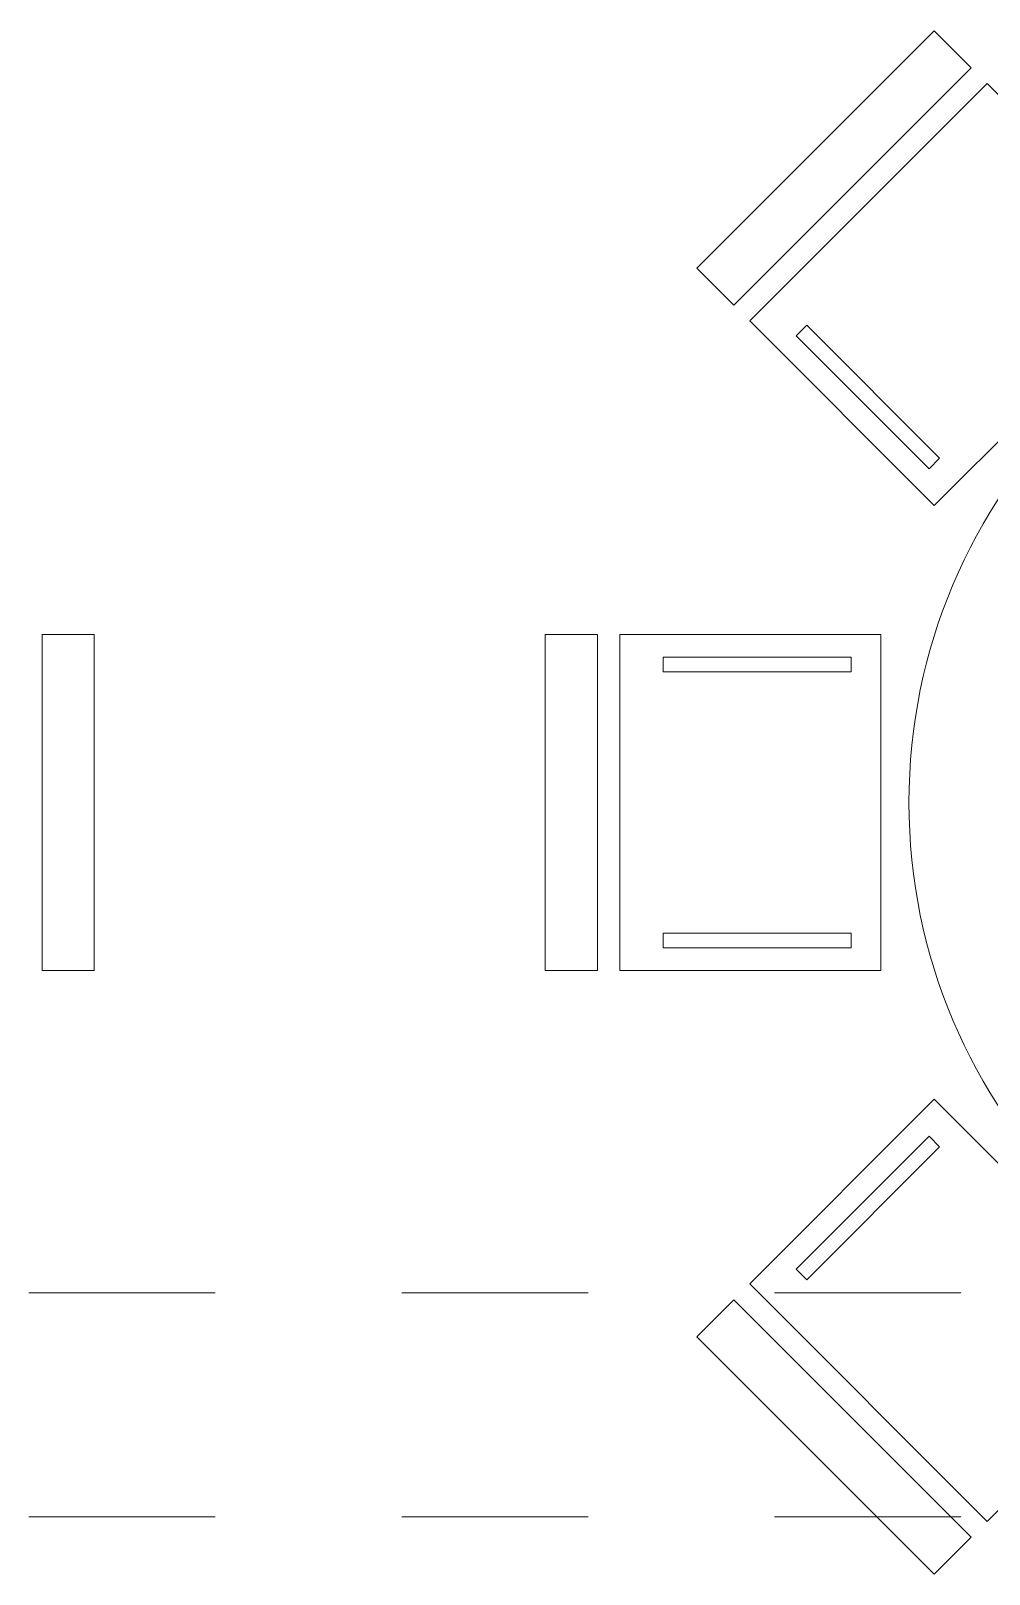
# Model space of a CAD drawing. Header units: centimetres. Extents: x -26724 to 60145, y -23645 to 6771.
# Drawn here: x -14768.3 to -14639.8, y 1886.7 to 2093.5 of the extents above; entities that cross this region are included whole.
import ezdxf

# ---------------------------------------------------------------- set-up
doc = ezdxf.new("R2010")
doc.units = ezdxf.units.CM
doc.linetypes.add('DALEKOVOD_VN', pattern=[5, 2.5, -2.5])
doc.layers.add('3.IZGLED 2', color=7, linetype='Continuous', lineweight=9, true_color=0x4a4a4a)

msp = doc.modelspace()

# ---------------------------------------------------------------- linework, layer by layer
at = {"layer": '3.IZGLED 2', "transparency": 33554687}
for p, q in [((-14647.18, 2093.55, 13.5), (-14679, 2061.73, 13.5)), ((-14642.23, 2088.6, 13.5), (-14647.18, 2093.55, 13.5)), ((-14674.05, 2056.78, 13.5), (-14642.23, 2088.6, 13.5)), ((-14671.93, 2054.66, 13.5), (-14640.11, 2086.48, 13.5)), ((-14640.11, 2086.48, 13.5), (-14615.36, 2061.73, 13.5)), ((-14679, 2061.73, 13.5), (-14674.05, 2056.78, 13.5)), ((-14615.36, 2061.73, 13.5), (-14647.18, 2029.91, 13.5)), ((-14647.18, 2029.91, 13.5), (-14671.93, 2054.66, 13.5)), ((-14665.7, 2052.67, 13.5), (-14664.29, 2054.08, 13.5)), ((-14664.29, 2054.08, 13.5), (-14646.48, 2036.27, 13.5)), ((-14665.7, 2052.67, 13.5), (-14647.89, 2034.86, 13.5)), ((-14646.48, 2036.27, 13.5), (-14647.89, 2034.86, 13.5)), ((-14766.82, 2012.62, 13.5), (-14766.82, 1967.62, 13.5)), ((-14759.82, 2012.62, 13.5), (-14766.82, 2012.62, 13.5)), ((-14759.82, 1967.62, 13.5), (-14759.82, 2012.62, 13.5)), ((-14692.34, 2012.62, 13.5), (-14699.34, 2012.62, 13.5)), ((-14699.34, 2012.62, 13.5), (-14699.34, 1967.62, 13.5)), ((-14692.34, 2012.62, 13.5), (-14692.34, 1967.62, 13.5)), ((-14689.34, 2012.62, 13.5), (-14654.34, 2012.62, 13.5)), ((-14689.34, 1967.62, 13.5), (-14689.34, 2012.62, 13.5)), ((-14654.34, 2012.62, 13.5), (-14654.34, 1967.62, 13.5)), ((-14683.53, 2007.62, 13.5), (-14683.53, 2009.62, 13.5)), ((-14683.53, 2009.62, 13.5), (-14658.34, 2009.62, 13.5)), ((-14658.34, 2009.62, 13.5), (-14658.34, 2007.62, 13.5)), ((-14683.53, 2007.62, 13.5), (-14658.34, 2007.62, 13.5)), ((-14683.53, 1970.62, 13.5), (-14683.53, 1972.62, 13.5)), ((-14683.53, 1972.62, 13.5), (-14658.34, 1972.62, 13.5)), ((-14658.34, 1972.62, 13.5), (-14658.34, 1970.62, 13.5)), ((-14683.53, 1970.62, 13.5), (-14658.34, 1970.62, 13.5)), ((-14766.82, 1967.62, 13.5), (-14759.82, 1967.62, 13.5)), ((-14699.34, 1967.62, 13.5), (-14692.34, 1967.62, 13.5)), ((-14654.34, 1967.62, 13.5), (-14689.34, 1967.62, 13.5)), ((-14671.93, 1925.59, 13.5), (-14647.18, 1950.34, 13.5)), ((-14647.18, 1950.34, 13.5), (-14615.36, 1918.52, 13.5)), ((-14665.7, 1927.57, 13.5), (-14647.89, 1945.39, 13.5)), ((-14647.89, 1945.39, 13.5), (-14646.48, 1943.97, 13.5)), ((-14664.29, 1926.16, 13.5), (-14646.48, 1943.97, 13.5)), ((-14664.29, 1926.16, 13.5), (-14665.7, 1927.57, 13.5)), ((-14640.11, 1893.77, 13.5), (-14671.93, 1925.59, 13.5)), ((-14674.05, 1923.47, 13.5), (-14679, 1918.52, 13.5)), ((-14674.05, 1923.47, 13.5), (-14642.23, 1891.65, 13.5)), ((-14679, 1918.52, 13.5), (-14647.18, 1886.7, 13.5)), ((-14615.36, 1918.52, 13.5), (-14640.11, 1893.77, 13.5)), ((-14647.18, 1886.7, 13.5), (-14642.23, 1891.65, 13.5))]:
    msp.add_line(p, q, dxfattribs=at)
at = {"layer": '3.IZGLED 2', "linetype": 'DALEKOVOD_VN', "ltscale": 10}
for p, q in [((-13643.6, 1924.39, 13.5), (-14843.6, 1924.39, 13.5)), ((-13643.6, 1894.39, 13.5), (-14843.6, 1894.39, 13.5))]:
    msp.add_line(p, q, dxfattribs=at)
at = {"layer": '3.IZGLED 2', "transparency": 33554687}
msp.add_circle((-14575.58, 1990.12, 13.5), 75, dxfattribs=at)

doc.saveas('drawing.dxf')
